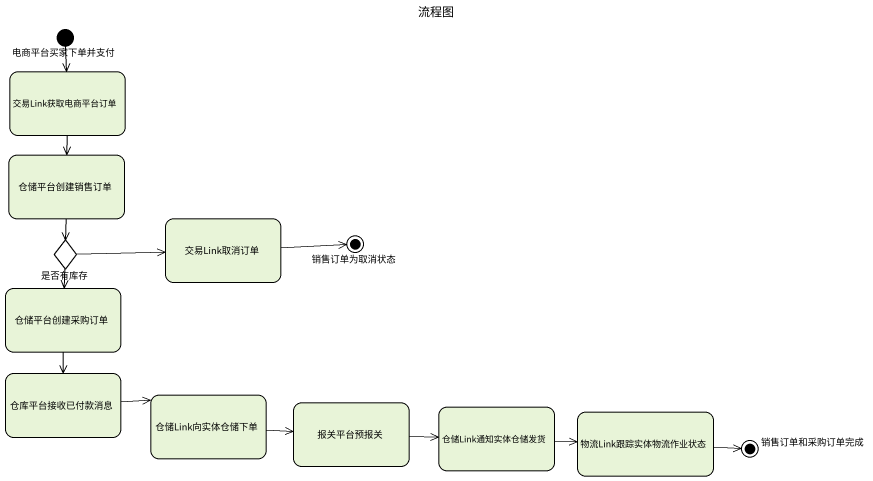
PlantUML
@startuml
title 流程图
hide empty description
state 电商平台买家下单并支付 <<start>>
state 交易Link获取电商平台订单
state 仓储平台创建销售订单
state 交易Link取消订单
state 销售订单为取消状态 <<end>>
state 是否有库存 <<choice>>
state 仓储平台创建采购订单
state 仓库平台接收已付款消息
state 仓储Link向实体仓储下单
state 报关平台预报关
state 仓储Link通知实体仓储发货
state 物流Link跟踪实体物流作业状态
state 销售订单和采购订单完成 <<end>>
电商平台买家下单并支付 --> 交易Link获取电商平台订单
交易Link获取电商平台订单 --> 仓储平台创建销售订单
仓储平台创建销售订单 --> 是否有库存
交易Link取消订单 -right-> 销售订单为取消状态
是否有库存 -right-> 交易Link取消订单
是否有库存 --> 仓储平台创建采购订单
仓储平台创建采购订单 --> 仓库平台接收已付款消息
仓库平台接收已付款消息 -right-> 仓储Link向实体仓储下单
仓储Link向实体仓储下单 -right-> 报关平台预报关
报关平台预报关 -right-> 仓储Link通知实体仓储发货
仓储Link通知实体仓储发货 -right-> 物流Link跟踪实体物流作业状态
物流Link跟踪实体物流作业状态 -right-> 销售订单和采购订单完成
@enduml
